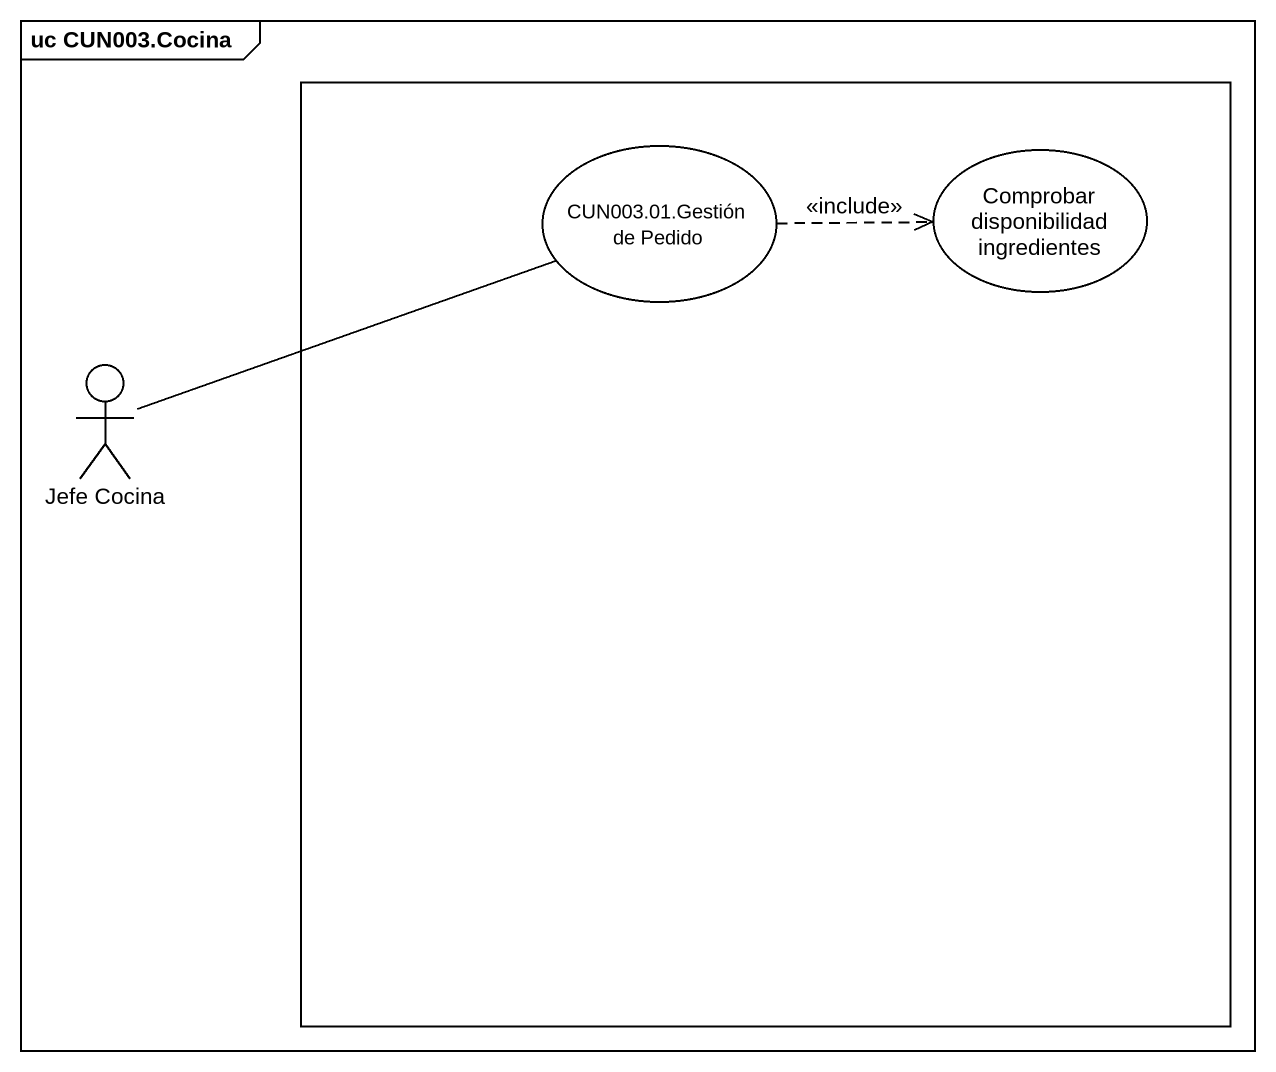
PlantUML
@startuml
mainframe uc CUN003.Cocina
rectangle " " as rectangle1 {
  usecase "CUN003.01.Gestión de Pedido" as CUN003_01_Gestión_de_Pedido
  usecase "Comprobar disponibilidad ingredientes" as Comprobar_disponibilidad
}
actor "Jefe Cocina" as Jefe_Cocina
CUN003_01_Gestión_de_Pedido .right.> Comprobar_disponibilidad : <<include>>
Jefe_Cocina -right- CUN003_01_Gestión_de_Pedido
@enduml
